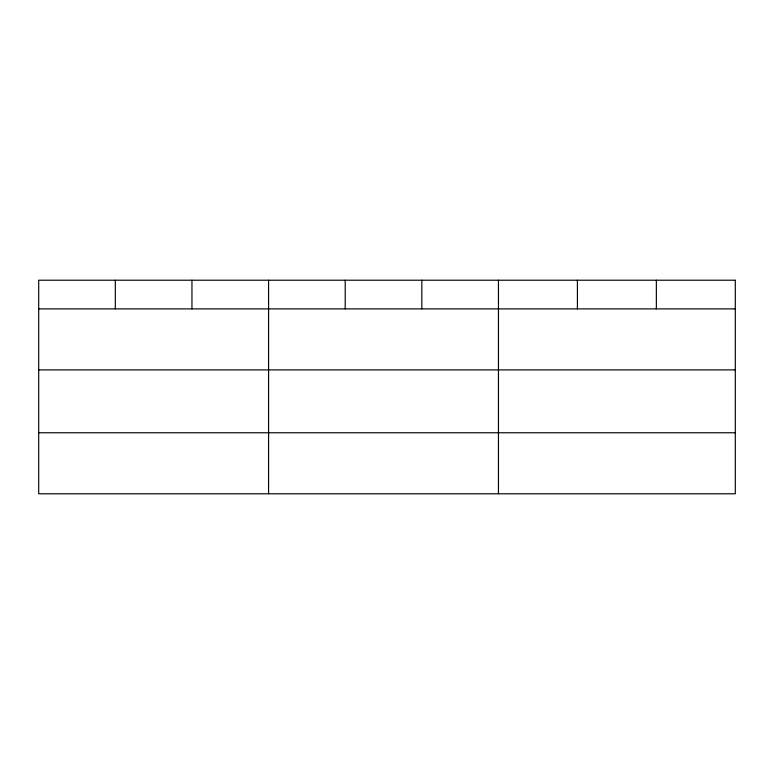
<?xml version="1.0" encoding="UTF-8"?>
<svg xmlns="http://www.w3.org/2000/svg" width="774" height="774" viewBox="0 0 774 774"><rect width="100%" height="100%" fill="white"/><g stroke="black" fill="none" stroke-linecap="round" stroke-linejoin="round"><path stroke-width="1.16" d="M38.7 308.884L735.3 308.884M38.7 369.904L735.3 369.904M38.7 432.763L735.3 432.763M656.352 280.217L656.352 308.884M577.404 280.217L577.404 308.884M498.456 280.217L498.456 493.783M421.83 280.217L421.83 308.884M345.204 280.217L345.204 308.884M268.578 280.217L268.578 493.783M191.952 280.217L191.952 308.884M115.326 280.217L115.326 308.884M735.3 280.217L38.7 280.217L38.7 493.783L735.3 493.783L735.3 280.217"/></g></svg>
